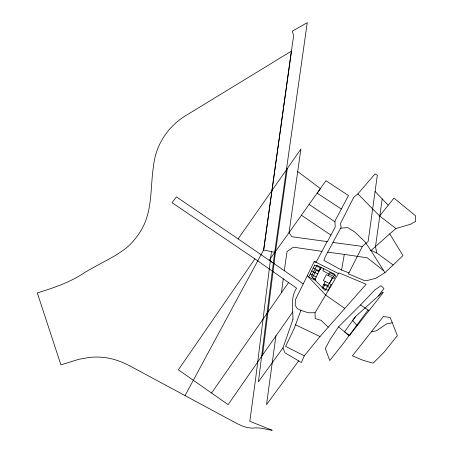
<?xml version="1.0" encoding="UTF-8"?>
<svg xmlns="http://www.w3.org/2000/svg" width="453" height="453" viewBox="0 0 453 453"><rect width="100%" height="100%" fill="white"/><g stroke="black" fill="none" stroke-linecap="round" stroke-linejoin="round"><path stroke-width="0.68" d="M271.455 251.636L255.605 378.878L249.807 421.29L272.202 430.271C265.854 429.523 259.677 427.037 253.051 428.079C243.159 428.306 234.881 422.037 226.392 417.881L130.543 366.245C122.65 362.032 114.15 358.81 105.249 357.615A67.423 67.423 0 0 0 89.173 357.457L78.618 359.337L60.923 364.869L37.31 292.949C52.667 288.153 68.092 283.017 81.812 274.416C96.364 264.841 112.967 258.504 126.67 247.666C134.06 241.279 140.011 233.323 144.15 224.478C152.327 206.313 150.47 185.741 153.459 166.472A67.021 67.021 0 0 1 159.649 144.275C165.271 132.689 174.179 122.797 185.13 116.013L291.421 51.127L293.612 35.798L292.372 31.138L307.259 22.65L274.648 252.644L258.437 381.76L282.978 347.921L292.927 319.484M254.903 258.867L172.055 202.701L176.415 196.902L238.108 238.901L287.287 168.601L275.6 251.324L262.604 354.942L228.131 404.614L178.374 369.829L254.903 258.867L296.568 288.17C290.186 297.474 293.182 308.986 292.927 319.49M275.951 335.673L266.534 404.586L298.64 360.894M281.449 292.74L283.233 278.816M382.207 198.924L375.486 246.568L376.766 252.984L393.17 264.971L403 255.583L389.705 233.873L395.967 228.527L410.486 224.28L415.69 221.37L415.588 215.826L393.985 198.103L379.603 215.968L395.967 228.527M393.17 264.971L384.931 272.678L378.436 276.692L375.622 278.369L367.598 280.407L364.15 280.481L348.465 273.901L362.355 246.415L368.164 241.409L377.321 175.271L375.039 173.924L357.876 193.884L353.782 197.253L340.52 223.465L341.143 227.168L325.237 256.789L323.906 260.373L341.568 270.062L348.98 272.876M263.652 250.016L291.421 51.127L263.652 250.016L274.688 252.304M274.648 252.644L289.031 232.655L300.9 149.02L286.285 170.028M282.978 347.921L284.931 352.785L301.381 362.513L304.28 355.843L319.988 336.528L366.177 284.229L338.867 272.848L315.039 312.763L308.193 312.751L300.9 310.356L297.349 308.663L295.186 305.26L295.373 299.875L303.238 283.918L284.274 270.679L287.043 251.562L293.47 247.179L321.93 251.358L327.106 241.591M341.568 270.062L344.303 254.388L367.298 257.819L383.702 270.73M304.28 355.843L285.639 346.369L294.314 328.165L300.9 310.356M303.238 283.918L314.093 261.76L315.43 261.976L338.453 273.538M312.604 277.4L316.2 270.231L318.521 271.398L320.633 267.185M315.146 280.084L315.52 279.348L313.476 278.323M321.426 267.581L320.316 269.795L319.524 269.393M325.214 281.494L322.219 287.462L328.187 290.464L331.188 284.49L323.357 280.56L326.353 274.592L334.184 278.521L335.684 275.532L329.71 272.536L328.21 275.52M322.972 288.334L325.073 284.144L328.074 285.65M329.331 283.561L332.326 277.587M341.335 209.026L348.487 195.549L325.945 180.696L289.031 232.655L291.84 236.738L327.451 241.636L335.209 226.976L334.931 221.053L341.335 209.026L317.179 193.171L320.424 188.601L297.723 171.551M321.93 251.358L316.194 262.1L314.093 261.76M185.051 395.605L263.691 249.807M323.895 268.822L322.751 270.735L333.612 276.415M378.38 296.007L383.94 288.487L381.064 285.69L374.937 289.812L360.56 304.92L338.521 326.896L330.129 339.456L325.271 348.527L329.761 360.509L343.306 343.442L367.978 310.067M261.636 356.341L292.723 311.97M211.636 392.921L288.544 282.559M357.179 325.65L383.266 292.564L382.779 292.06L355.565 316.517L352.627 320.605L357.179 325.65L349.365 335.673L338.521 326.896M355.565 316.517L344.518 331.856L349.155 335.509M275.6 251.324L269.139 260.232L274.059 263.635L238.108 238.901M389.705 233.873L370.973 250.571L384.931 272.678M371.279 331.896L376.449 330.775L386.602 323.901L392.287 322.774L397.366 335.611L384.252 351.992L373.13 363.187L362.932 360.248L352.417 355.854L383.334 316.579L390.129 317.406L392.287 322.774M340.571 228.233L347.632 227.565L354.671 231.925L364.807 241.579L370.973 250.571L370.747 250.243L376.766 252.984M327.695 252.157L344.303 254.388M332.995 242.446L362.355 246.415M295.577 324.818L319.988 336.528M313.221 267.995L319.189 270.99M311.721 270.979L317.689 273.98M310.22 273.969L316.194 276.964M323.714 284.478L329.688 287.474M368.969 310.662L360.56 304.92M309.195 204.473L334.971 221.828M301.528 215.334L330.9 235.113M273.335 263.125L284.274 270.679M344.648 308.346L325.594 294.988L307.298 275.69M328.312 327.208L321.092 320.328L315.175 318.561L315.039 312.763M357.876 193.884L379.603 215.968M375.095 191.483L388.091 205.079M314.716 265.011L308.72 276.953L314.693 279.948L320.69 268.006L314.716 265.011M316.874 265.299L311.426 276.16L325.112 290.594L334.863 274.331L316.874 265.299"/></g></svg>
